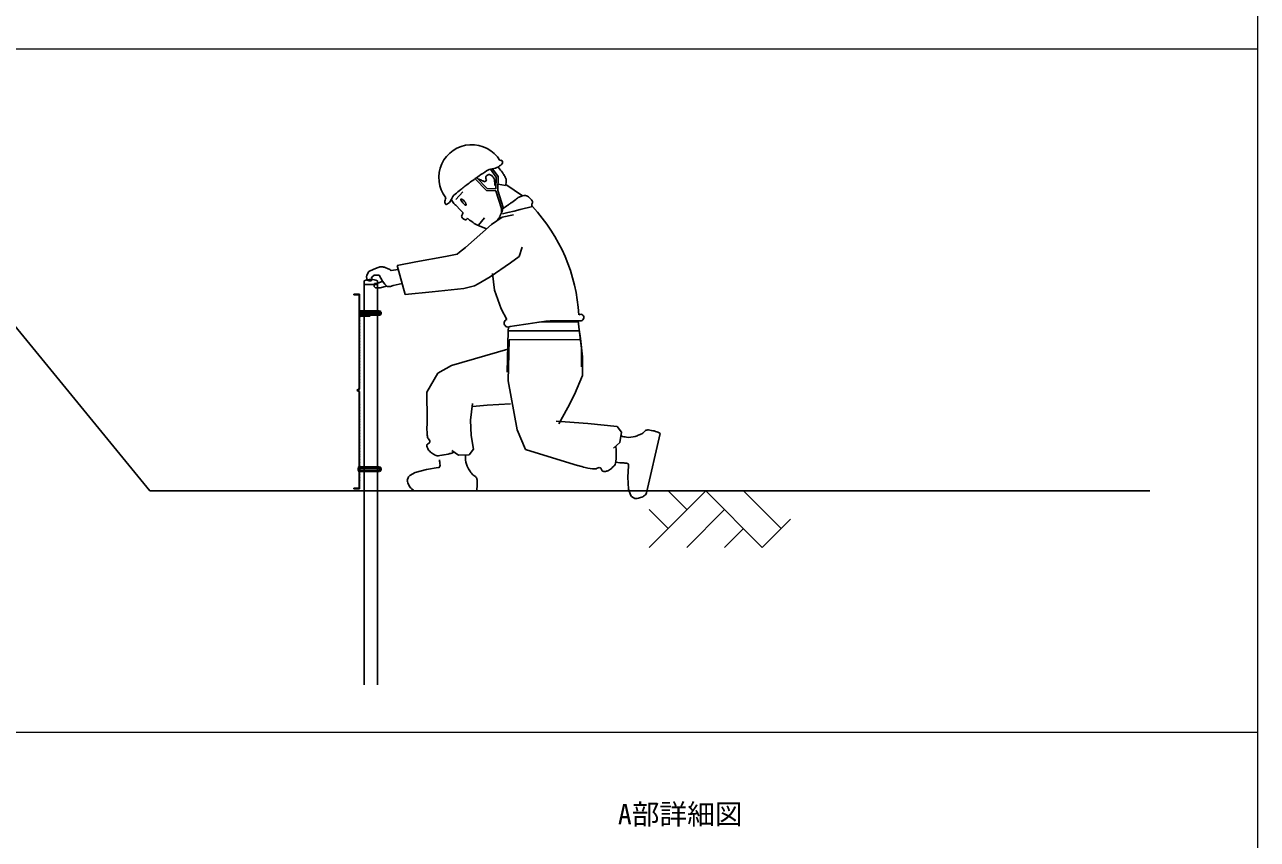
# Model space of a CAD drawing. Units: millimetres, scale not verified. Extents: x 0 to 10769, y 0 to 17550.
# Drawn here: x 5541 to 10769, y 5345 to 8802 of the extents above; entities that cross this region are included whole.
import ezdxf
from ezdxf.enums import TextEntityAlignment as Align

# ---------------------------------------------------------------- set-up
doc = ezdxf.new("R2010")
doc.units = ezdxf.units.MM
doc.header["$LTSCALE"] = 70
doc.linetypes.add('DASHED', pattern=[7.5, 6, -1.5])
for name, color, linetype, lineweight in [('0_2', 7, 'Continuous', 25), ('1', 7, 'Continuous', 25), ('132', 6, 'Continuous', 25), ('Hidden', 5, 'DASHED', 35), ('Visible', 5, 'Continuous', 50), ('Visible Narrow', 7, 'Continuous', 35)]:
    doc.layers.add(name, color=color, linetype=linetype, lineweight=lineweight)
doc.styles.add('ＭＳ ゴシック', font='')
doc.styles.get('ＭＳ ゴシック').set_extended_font_data('MS Gothic')

msp = doc.modelspace()

# ---------------------------------------------------------------- linework, layer by layer
at = {"layer": '0_2', "lineweight": 13}
for p, q in [((0, 8700), (10769.25, 8700)), ((0, 5800), (10769.25, 5800))]:
    msp.add_line(p, q, dxfattribs=at)
at = {"layer": '0_2'}
for p, q in [((6071.96, 6824.04), (4792.35, 8384.85)), ((7560.07, 8226.33), (7556.77, 8225.46)), ((7541.3, 8154.57), (7516.13, 8188.69)), ((7549.75, 8157.2), (7525.2, 8190.48)), ((7547.87, 8098.66), (7549.75, 8157.2)), ((7451, 8148.2), (7499.25, 8098.43)), ((7457.88, 8153.11), (7502.88, 8106.7)), ((7493.35, 8134.64), (7500.14, 8143.84)), ((7502.88, 8106.7), (7539.74, 8105.73)), ((7535.02, 8126.52), (7540.38, 8125.76)), ((7539.74, 8105.73), (7541.3, 8154.57)), ((7548.7, 8124.56), (7580.61, 8119.99)), ((7581.43, 8124.01), (7652.59, 8075.62)), ((7399.05, 8091.97), (7369.37, 8060.8)), ((7499.25, 8098.43), (7539.52, 8097.37)), ((7539.52, 8097.37), (7563.05, 8022.5)), ((7547.87, 8098.66), (7570.46, 8026.79)), ((7360.71, 8043.5), (7354.94, 8051.84)), ((7369.64, 8035.39), (7389.78, 8014.22)), ((7563.05, 8022.5), (7563.09, 8003.66)), ((7590.6, 8004.9), (7567.36, 7999.56)), ((7590.6, 8004.9), (7616.32, 8010.17)), ((7642.14, 8018.35), (7616.32, 8010.17)), ((7694.16, 8030.03), (7642.14, 8018.35)), ((7520.29, 7953.96), (7410.93, 7855.91)), ((7490.73, 7981.99), (7466, 7950.99)), ((7566.63, 7985.46), (7520.29, 7953.96)), ((7614.54, 7994.86), (7566.63, 7985.46)), ((7410.93, 7855.91), (7385.23, 7837.03)), ((7650.41, 7857.92), (7637.82, 7818.51)), ((7200.62, 7795.83), (7120.33, 7780.44)), ((7325.79, 7818.35), (7200.62, 7795.83)), ((7375.37, 7828.29), (7325.79, 7818.35)), ((7385.23, 7837.03), (7375.37, 7828.29)), ((7515.84, 7731.49), (7601.52, 7791.33)), ((7601.52, 7791.33), (7637.82, 7818.51)), ((6990.67, 7731.8), (6991.8, 7739.71)), ((6991.8, 7739.71), (7000.9, 7754.37)), ((7000.9, 7754.37), (7021.1, 7765.19)), ((7022.63, 7739.24), (7013.58, 7730.75)), ((7021.1, 7765.19), (7040.61, 7771.98)), ((7044.52, 7738.55), (7022.63, 7739.24)), ((7057.96, 7713.44), (7044.52, 7738.55)), ((7083.17, 7766.36), (7070.39, 7771.39)), ((7095.54, 7758.24), (7125.27, 7762.68)), ((7120.33, 7780.44), (7154.87, 7656.37)), ((7524.86, 7746.45), (7533.91, 7675.9)), ((6981.24, 7699.76), (7037.34, 7699.76)), ((6981.24, 6000.31), (6981.24, 7699.76)), ((6990.67, 7731.8), (6994.08, 7717.24)), ((6994.08, 7717.24), (7001.36, 7715.04)), ((7001.36, 7715.04), (7011.01, 7714.73)), ((7011.01, 7714.73), (7013.72, 7723.7)), ((7013.58, 7730.75), (7012.04, 7726.85)), ((7013.72, 7723.7), (7012.04, 7726.85)), ((7024.23, 7704.09), (7023.82, 7691.26)), ((7023.82, 7691.26), (7029.35, 7685.37)), ((7033.19, 7703.81), (7024.23, 7704.09)), ((7038.91, 7705.15), (7033.19, 7703.81)), ((7037.34, 7699.76), (7037.34, 6000.31)), ((7038.91, 7705.15), (7057.84, 7711.66)), ((7048.99, 7684.74), (7074.84, 7692.55)), ((7067.78, 7700.72), (7057.96, 7713.44)), ((7078.21, 7691.06), (7067.78, 7700.72)), ((7092.31, 7690.61), (7078.21, 7691.06)), ((7103.47, 7695.46), (7092.31, 7690.61)), ((7103.47, 7695.46), (7141.56, 7704.18)), ((7403.27, 7683.01), (7449.25, 7693.78)), ((7449.25, 7693.78), (7464.89, 7701.84)), ((7464.89, 7701.84), (7515.84, 7731.49)), ((6936.84, 7655.76), (6936.84, 7657.74)), ((6961.59, 7657.74), (6936.84, 7657.74)), ((6959.61, 7655.76), (6936.84, 7655.76)), ((6959.61, 7257.04), (6959.61, 7655.76)), ((6961.59, 7255.97), (6961.59, 7657.74)), ((7029.35, 7685.37), (7041.39, 7684.98)), ((7041.39, 7684.98), (7048.99, 7684.74)), ((7154.87, 7656.37), (7269.7, 7668.79)), ((7269.7, 7668.79), (7403.27, 7683.01)), ((7533.91, 7675.9), (7561.31, 7596.59)), ((7586.08, 7551.55), (7561.31, 7596.59)), ((6961.36, 7567.92), (6957.63, 7569.67)), ((6961.36, 7555.54), (6957.63, 7557.29)), ((6961.36, 7543.17), (6957.63, 7544.92)), ((6961.36, 7530.79), (6957.63, 7532.54)), ((6963.34, 7566.99), (6959.61, 7568.74)), ((6963.34, 7554.62), (6959.61, 7556.37)), ((6963.34, 7542.24), (6959.61, 7543.99)), ((6963.34, 7529.87), (6959.61, 7531.62)), ((7888.87, 7540.53), (7722.24, 7539.84)), ((7893.07, 7507.31), (7888.25, 7545.44)), ((6961.36, 7518.42), (6957.63, 7520.17)), ((6961.36, 7506.04), (6957.63, 7507.79)), ((6961.36, 7493.67), (6957.63, 7495.42)), ((6961.36, 7481.29), (6957.63, 7483.04)), ((6963.34, 7517.49), (6959.61, 7519.24)), ((6963.34, 7505.12), (6959.61, 7506.87)), ((6963.34, 7492.74), (6959.61, 7494.49)), ((6963.34, 7480.37), (6959.61, 7482.12)), ((7591.8, 7502.18), (7586.68, 7327.07)), ((7591.8, 7502.18), (7593.18, 7518.82)), ((7893.53, 7503.44), (7591.8, 7502.18)), ((7897.73, 7470.22), (7892.91, 7508.35)), ((7893.07, 7507.31), (7902.39, 7429.41)), ((6961.36, 7468.92), (6957.63, 7470.67)), ((6961.36, 7456.54), (6957.63, 7458.29)), ((6961.36, 7444.17), (6957.63, 7445.92)), ((6961.36, 7431.79), (6957.63, 7433.54)), ((6963.34, 7467.99), (6959.61, 7469.74)), ((6963.34, 7455.62), (6959.61, 7457.37)), ((6963.34, 7443.24), (6959.61, 7444.99)), ((6963.34, 7430.87), (6959.61, 7432.62)), ((7596.46, 7465.08), (7591.34, 7289.97)), ((7898.19, 7466.34), (7596.46, 7465.08)), ((7897.73, 7470.22), (7907.05, 7392.32)), ((7902.39, 7429.41), (7902.06, 7350.48)), ((6961.36, 7419.42), (6957.63, 7421.17)), ((6961.36, 7407.04), (6957.63, 7408.79)), ((6961.36, 7394.67), (6957.63, 7396.42)), ((6961.36, 7382.29), (6957.63, 7384.04)), ((6963.34, 7418.49), (6959.61, 7420.24)), ((6963.34, 7406.12), (6959.61, 7407.87)), ((6963.34, 7393.74), (6959.61, 7395.49)), ((6963.34, 7381.37), (6959.61, 7383.12)), ((6961.59, 7374.8), (6959.61, 7374.8)), ((7907.05, 7392.32), (7906.72, 7313.38)), ((6961.36, 7369.92), (6957.63, 7371.67)), ((6961.36, 7357.54), (6957.63, 7359.29)), ((6961.36, 7345.17), (6957.63, 7346.92)), ((6961.36, 7332.79), (6957.63, 7334.54)), ((6961.36, 7320.42), (6957.63, 7322.17)), ((6963.34, 7368.99), (6959.61, 7370.74)), ((6963.34, 7356.62), (6959.61, 7358.37)), ((6963.34, 7344.24), (6959.61, 7345.99)), ((6963.34, 7331.87), (6959.61, 7333.62)), ((6963.34, 7319.49), (6959.61, 7321.24)), ((7293.43, 7322.93), (7246.07, 7241.86)), ((6961.48, 7307.99), (6957.74, 7309.74)), ((6961.48, 7295.62), (6957.74, 7297.37)), ((6961.48, 7283.24), (6957.74, 7284.99)), ((6963.34, 7307.12), (6959.61, 7308.87)), ((6963.34, 7294.74), (6959.61, 7296.49)), ((6963.34, 7282.37), (6959.61, 7284.12)), ((6961.59, 7282.37), (6959.61, 7282.37)), ((7591.34, 7289.97), (7629.47, 7083.19)), ((7906.72, 7313.38), (7872.44, 7232.86)), ((6949.72, 7250.61), (6959.61, 7257.04)), ((6949.72, 7250.61), (6959.61, 7244.19)), ((6953.34, 7250.6), (6961.59, 7255.97)), ((6953.34, 7250.6), (6961.59, 7245.24)), ((6959.61, 7216.94), (6958.62, 7216.47)), ((6959.61, 7216.01), (6958.62, 7216.47)), ((6959.61, 6834.72), (6959.61, 7244.19)), ((6961.59, 7216.83), (6960.6, 7216.37)), ((6961.59, 7215.9), (6960.6, 7216.37)), ((6961.59, 6832.74), (6961.59, 7245.24)), ((7246.07, 7241.86), (7248.31, 7125.39)), ((7872.44, 7232.86), (7845.16, 7177.65)), ((6961.36, 7188.42), (6957.63, 7190.17)), ((6961.36, 7176.04), (6957.63, 7177.79)), ((6961.36, 7163.67), (6957.63, 7165.42)), ((6961.59, 7191.62), (6959.61, 7191.62)), ((6963.34, 7187.49), (6959.61, 7189.24)), ((6963.34, 7175.12), (6959.61, 7176.87)), ((6963.34, 7162.74), (6959.61, 7164.49)), ((7440.49, 7193.92), (7432.01, 7123.88)), ((7502.81, 7187.76), (7440.44, 7181.73)), ((7502.81, 7187.76), (7602, 7192.41)), ((7845.16, 7177.65), (7806.06, 7108.21)), ((6961.36, 7151.29), (6957.63, 7153.04)), ((6961.36, 7138.92), (6957.63, 7140.67)), ((6961.36, 7126.54), (6957.63, 7128.29)), ((6961.36, 7114.17), (6957.63, 7115.92)), ((6963.34, 7150.37), (6959.61, 7152.12)), ((6963.34, 7137.99), (6959.61, 7139.74)), ((6963.34, 7125.62), (6959.61, 7127.37)), ((6963.34, 7113.24), (6959.61, 7114.99)), ((7432.01, 7123.88), (7435, 7059.36)), ((7795.78, 7120.13), (7930.13, 7109.59)), ((6961.36, 7101.79), (6957.63, 7103.54)), ((6961.36, 7089.42), (6957.63, 7091.17)), ((6961.36, 7077.04), (6957.63, 7078.79)), ((6961.36, 7064.67), (6957.63, 7066.42)), ((6963.34, 7100.87), (6959.61, 7102.62)), ((6963.34, 7088.49), (6959.61, 7090.24)), ((6963.34, 7076.12), (6959.61, 7077.87)), ((6963.34, 7063.74), (6959.61, 7065.49)), ((7435, 7059.36), (7445.03, 7000.72)), ((7629.47, 7083.19), (7665.11, 6998.94)), ((7930.13, 7109.59), (8053.26, 7096.22)), ((8053.26, 7096.22), (8072.67, 7072.58)), ((8072.67, 7072.58), (8064.8, 7028.56)), ((8178.49, 6814.7), (8235.97, 7067.56)), ((6961.36, 7052.29), (6957.63, 7054.04)), ((6961.36, 7039.92), (6957.63, 7041.67)), ((6961.36, 7027.54), (6957.63, 7029.29)), ((6961.36, 7015.17), (6957.63, 7016.92)), ((6963.34, 7051.37), (6959.61, 7053.12)), ((6963.34, 7038.99), (6959.61, 7040.74)), ((6963.34, 7026.62), (6959.61, 7028.37)), ((6963.34, 7014.24), (6959.61, 7015.99)), ((8064.8, 7028.56), (8037.8, 7005.13)), ((6961.36, 7002.79), (6957.63, 7004.54)), ((6961.36, 6990.42), (6957.63, 6992.17)), ((6961.36, 6978.04), (6957.63, 6979.79)), ((6961.36, 6965.67), (6957.63, 6967.42)), ((6961.36, 6953.29), (6957.63, 6955.04)), ((6963.34, 7001.87), (6959.61, 7003.62)), ((6963.34, 6989.49), (6959.61, 6991.24)), ((6963.34, 6977.12), (6959.61, 6978.87)), ((6963.34, 6964.74), (6959.61, 6966.49)), ((6963.34, 6952.37), (6959.61, 6954.12)), ((7290.3, 6973.02), (7282.32, 6975.29)), ((7381.58, 6974.53), (7352.77, 6995.71)), ((7426.25, 6976.56), (7381.58, 6974.53)), ((7445.03, 7000.72), (7426.25, 6976.56)), ((7665.11, 6998.94), (7889.76, 6930.37)), ((6961.36, 6940.92), (6957.63, 6942.67)), ((6961.36, 6928.54), (6957.63, 6930.29)), ((6961.36, 6916.17), (6957.63, 6917.92)), ((6961.36, 6903.79), (6957.63, 6905.54)), ((6963.34, 6939.99), (6959.61, 6941.74)), ((6963.34, 6927.62), (6959.61, 6929.37)), ((6963.34, 6915.24), (6959.61, 6916.99)), ((6963.34, 6902.87), (6959.61, 6904.62)), ((7197.3, 6902.26), (7175.14, 6888.74)), ((7245.37, 6914.9), (7197.3, 6902.26)), ((7294.27, 6922.25), (7245.37, 6914.9)), ((8102.35, 6930.56), (8099.55, 6881.2)), ((6961.48, 6891.37), (6957.74, 6893.12)), ((6961.48, 6878.99), (6957.74, 6880.74)), ((6961.48, 6866.62), (6957.74, 6868.37)), ((6963.34, 6890.49), (6959.61, 6892.24)), ((6963.34, 6878.12), (6959.61, 6879.87)), ((6963.34, 6865.74), (6959.61, 6867.49)), ((6961.59, 6865.74), (6959.61, 6865.74)), ((7168.92, 6883.79), (7163.5, 6867.98)), ((7175.14, 6888.74), (7168.92, 6883.79)), ((8099.55, 6881.2), (8102.1, 6831.55)), ((10313.02, 6824.04), (6071.96, 6824.04)), ((6936.84, 6832.74), (6936.84, 6834.72)), ((6959.61, 6834.72), (6936.84, 6834.72)), ((6961.59, 6832.74), (6936.84, 6832.74)), ((7196.41, 6824.04), (7456.99, 6824.04)), ((8102.1, 6831.55), (8110.8, 6807.1)), ((8110.8, 6807.1), (8114.38, 6800)), ((8114.38, 6800), (8128.75, 6791.46))]:
    msp.add_line(p, q, dxfattribs=at)
at = {"layer": '0_2', "color": 1}
for p, q in [((6981.08, 7699.76), (6981.08, 7714.61)), ((6981.08, 7699.76), (7037.51, 7699.76)), ((7037.51, 7699.76), (7037.51, 7714.61))]:
    msp.add_line(p, q, dxfattribs=at)
at = {"layer": '0_2', "lineweight": 13}
msp.add_lwpolyline([(0, 17549.8), (10769.25, 17549.8), (10769.25, 2900), (0, 2900)], close=True, dxfattribs=at)
at = {"layer": '0_2'}
msp.add_lwpolyline([(7293.43, 7322.93), (7350.77, 7356.03), (7589.62, 7425.63)], dxfattribs=at)
for centre, radius, start, end in [((7437.33, 8152.92), 139.75, 31.26375, 217.5417), ((7518.3, 8255.19), 64.39, 299.80482, 320.72933), ((7550.19, 8198.79), 29.26, 58.2197, 70.246), ((7556.11, 8216.07), 12.15, 352.24238, 38.69677), ((8367.76, 6870.43), 1572.62, 124.89805, 126.79348), ((7963.81, 7449.52), 866.57, 122.34456, 124.89805), ((7510.93, 8151.47), 14.54, 148.34186, 176.79773), ((7510.64, 8151.65), 14.2, 119.53912, 148.34186), ((7531.9, 8131.56), 59.27, 97.85529, 122.34456), ((7513.29, 8146.96), 19.59, 103.76563, 119.53912), ((7510.82, 8157.06), 9.19, 80.64854, 103.76563), ((7509.72, 8150.4), 15.94, 57.97498, 80.64854), ((7501.29, 8136.92), 31.84, 41.98575, 57.97498), ((7513.74, 8263.14), 73.56, 277.85529, 299.80482), ((7478.53, 8116.44), 62.46, 33.59802, 41.98575), ((7453.87, 8107.51), 130.65, 39.03333, 43.88064), ((7294.16, 7978.02), 336.26, 34.6563, 39.03333), ((7454.03, 8088.54), 141.91, 27.9163, 34.6563), ((8402.07, 6824.56), 1629.91, 126.79348, 128.37997), ((6816.54, 6495.67), 1773.88, 68.50558, 68.6133), ((7002.88, 6968.85), 1265.34, 68.13746, 68.50558), ((7387.62, 7927.75), 232.13, 66.10343, 68.13746), ((7252.94, 7623.78), 564.61, 64.79925, 66.10343), ((7505.42, 8151.78), 9.02, 176.79773, 203.83758), ((7509.77, 8153.7), 13.78, 203.83758, 225.64286), ((7518.88, 8143.24), 14.02, 15.83777, 33.59802), ((7496, 8136.75), 37.8, 8.58331, 15.83777), ((7320.89, 8110.32), 214.89, 5.54234, 8.58331), ((7483.7, 8126.12), 51.31, 0.45296, 5.54234), ((7417.79, 8125.6), 117.23, 357.08646, 0.45296), ((7554, 8141.51), 28.76, 1.95063, 27.9163), ((7494.85, 8139.5), 87.95, 347.1871, 1.95063), ((7339.06, 8050.18), 16.07, 152.99646, 189.11003), ((7309.01, 8065.5), 17.66, 332.99646, 7.39236), ((7313.13, 8077.02), 41.23, 307.08951, 338.52846), ((7528.73, 8143.28), 196.37, 205.02088, 207.75178), ((7400.13, 8042.8), 52.25, 130.67775, 158.52846), ((7872.55, 7493.12), 777.05, 128.37997, 130.67775), ((6917.52, 8988.18), 1165.93, 305.92054, 307.28033), ((7683.01, 7988.69), 93.08, 118.67808, 129.54695), ((7666.07, 8015.54), 61.58, 102.9673, 117.09421), ((7661.78, 8034.15), 42.48, 85.9394, 102.9673), ((7663.36, 8056.42), 20.15, 58.50005, 85.9394), ((7644.56, 8025.73), 56.15, 42.16163, 58.50005), ((7639.87, 8021.49), 62.47, 31.29592, 42.16163), ((7683.7, 8048.13), 11.18, 5.43, 31.29592), ((7354.71, 8052.69), 31.92, 189.11003, 200.35727), ((7328.81, 8043.08), 4.29, 200.35727, 231.34457), ((7328.03, 8042.11), 3.05, 231.34457, 290.34031), ((7316.98, 8071.92), 34.84, 290.34031, 307.08951), ((7923.91, 8653.95), 830.56, 227.30561, 228.13802), ((7305.29, 7905.54), 137.66, 48.27315, 52.13956), ((7373.18, 8007), 26.42, 319.16423, 348.59878), ((7392.33, 8003.14), 6.89, 348.59878, 48.27315), ((7201.95, 8147.94), 388.89, 336.30418, 340.13917), ((7514.87, 8034.91), 56.18, 340.13917, 351.69197), ((6817.72, 9169.03), 1371.29, 303.32892, 304.29308), ((7319.16, 8433.76), 481.32, 304.29308, 305.92054), ((7703.5, 8037.97), 11.46, 149.46776, 181.11875), ((7706.71, 8038.03), 14.67, 181.11875, 195.35375), ((7713.48, 8039.89), 21.69, 195.35375, 207.05262), ((7685.92, 8048.34), 8.95, 329.46776, 5.43), ((7159.77, 7528.6), 732.8, 3.29228, 43.17708), ((7414.5, 7995.6), 22.12, 195.40316, 215.14592), ((7412.32, 7994.07), 19.46, 215.14592, 236.20964), ((7417.59, 8001.93), 28.93, 236.20964, 247.61057), ((7411.28, 7986.62), 12.37, 247.61057, 265.08595), ((7410.84, 7981.56), 7.28, 265.08595, 305.13859), ((7408.14, 7985.4), 11.98, 305.13859, 336.09912), ((7495.04, 8059.45), 109.52, 226.09108, 238.72033), ((7507.94, 8052.43), 111.19, 231.14107, 243.68111), ((7625.83, 8290.76), 377.08, 243.68111, 250.44589), ((7410.28, 8076.48), 170.95, 321.37414, 326.66856), ((7501.54, 8016.46), 61.72, 326.66856, 336.30418), ((7049.77, 7755.73), 18.65, 98.16281, 119.41119), ((7051.74, 7741.97), 32.55, 83.1309, 98.16281), ((7043.49, 7673.47), 101.54, 74.63684, 83.1309), ((7048.57, 7700.16), 74.69, 51.03875, 62.40131), ((7591.64, 7535.62), 16.87, 109.25295, 299.41663), ((4409.62, 28553.51), 21273.17, 278.62511, 279.03884), ((7839.94, 4640.26), 2905.59, 88.87613, 91.74002), ((7898.83, 7559.01), 13.86, 262.13855, 122.60039), ((15961.69, 6793.63), 8719.69, 177.81952, 178.01576), ((7602.32, 7089.98), 355.13, 179.10223, 183.51627), ((7371.41, 7075.79), 123.79, 183.51627, 190.99609), ((7992.99, 7460.51), 428.18, 288.66692, 291.15622), ((8117.34, 7140.32), 84.7, 290.87677, 295.80683), ((8131.45, 7111.14), 52.28, 295.80683, 316.93453), ((8185.51, 7060.62), 21.71, 103.87816, 136.93453), ((8184.71, 7063.86), 18.37, 82.63106, 103.87816), ((8158.32, 6859.85), 224.08, 76.57911, 82.63106), ((8190.45, 6994.47), 85.68, 68.22082, 76.57911), ((8175.22, 6956.37), 126.7, 61.3497, 68.22082), ((7258.12, 7014.81), 11.06, 114.15107, 186.6869), ((7278.2, 7017.16), 31.27, 186.6869, 214.2079), ((7265.21, 7055.15), 15.6, 190.99609, 223.90998), ((7249.8, 7033.38), 9.29, 294.15107, 14.54399), ((7239.93, 7030.82), 19.49, 14.54399, 43.90998), ((7782.91, 6975.12), 267.49, 5.80511, 8.18924), ((8110.19, 7167.86), 117.63, 250.86185, 261.98358), ((8104.68, 7128.72), 78.1, 261.98358, 288.94637), ((7301.94, 7033.3), 59.98, 214.2079, 233.98755), ((7331.28, 7073.67), 109.89, 233.98755, 243.53907), ((7294.73, 7020.9), 48.08, 264.70627, 278.26444), ((6832.58, 6875.38), 473.94, 8.44286, 9.77118), ((7233.02, 7445.73), 477.38, 278.26444, 282.55835), ((7303.26, 7130.46), 154.37, 282.55835, 288.54682), ((7267.28, 7237.7), 267.49, 288.54682, 290.93096), ((7528.17, 6963.06), 117.63, 172.65241, 183.77414), ((7488.72, 6960.46), 78.1, 183.77414, 210.73693), ((7572.44, 6987.59), 477.38, 355.52273, 359.81664), ((7895.44, 6986.56), 154.37, 359.81664, 5.80511), ((7258.58, 7224.88), 304.72, 276.72451, 277.46665), ((7296.96, 6927.36), 4.78, 284.76613, 335.78769), ((7287.14, 6931.78), 15.55, 335.78769, 3.42363), ((7162.16, 6924.3), 140.76, 3.42363, 8.44286), ((7790.69, 7137.59), 428.18, 210.45747, 212.94678), ((7502.67, 6950.43), 84.7, 212.66732, 217.59739), ((8004.53, 7291.16), 378.04, 252.33453, 256.87737), ((7966.22, 7113.37), 196.22, 255.98342, 268.18983), ((7960.5, 6932.84), 15.6, 268.25437, 301.16826), ((7978.66, 6902.82), 19.49, 91.80227, 121.16826), ((7978.34, 6913), 9.29, 11.40936, 91.80227), ((7998.29, 6917.03), 11.06, 191.40936, 263.94518), ((8000.43, 6937.13), 31.27, 263.94518, 291.46618), ((7989.92, 6963.84), 59.98, 291.46618, 311.24584), ((7957.02, 7001.37), 109.89, 311.24584, 320.79736), ((8015.82, 6951.02), 32.55, 324.06074, 358.78612), ((8096.71, 7281.89), 340.05, 262.16296, 266.9818), ((8073.34, 6801.66), 140.76, 81.63307, 87.77671), ((8091.56, 6925.53), 15.55, 53.99714, 81.63307), ((8097.89, 6934.24), 4.78, 2.97558, 53.99714), ((7798.81, 6957.47), 304.72, 354.93395, 355.67609), ((7249.71, 6885.12), 87.9, 191.24481, 204.47262), ((7476.98, 6930.65), 52.28, 217.59739, 238.72509), ((7438.57, 6867.42), 21.71, 25.66872, 58.72509), ((7441.58, 6868.86), 18.37, 4.42161, 25.66872), ((7236.49, 6853), 224.08, 358.36967, 4.42161), ((7209.31, 6866.74), 43.51, 204.47262, 229.68754), ((7202.19, 6850.29), 26.88, 218.50599, 257.58437), ((7334.43, 6856.18), 126.7, 345.30461, 350.01138), ((7374.83, 6849.07), 85.68, 350.01138, 358.36967), ((8139.33, 6836.05), 43.51, 282.68206, 307.89698), ((8153.97, 6825.72), 26.88, 296.71543, 335.79381), ((8129.58, 6879.35), 87.9, 269.45426, 282.68206)]:
    msp.add_arc(centre, radius, start, end, dxfattribs=at)
at = {"layer": '0_2', "color": 1}
msp.add_arc((7009.29, 7660.4), 61.1, 62.50031, 117.49969, dxfattribs=at)
at = {"layer": '0_2'}
msp.add_ellipse((7402.39, 8049.05), major_axis=(10.91, -12.91), ratio=0.277045, dxfattribs=at)
at = {"layer": '132'}
for p, q in [((8189.58, 6584.04), (8429.58, 6824.04)), ((8349.58, 6744.04), (8269.58, 6824.04)), ((8429.58, 6824.04), (8669.58, 6584.04)), ((8749.58, 6664.04), (8589.58, 6824.04)), ((8269.58, 6664.04), (8189.58, 6744.04)), ((8509.58, 6744.04), (8349.58, 6584.04)), ((8669.58, 6584.04), (8789.58, 6704.04)), ((8589.58, 6664.04), (8509.58, 6584.04))]:
    msp.add_line(p, q, dxfattribs=at)
at = {"layer": 'Hidden', "color": 7}
for centre in [(7043.94, 7578.1), (7043.94, 6915.89)]:
    msp.add_arc(centre, 6.6, 89.45552, 270.54448, dxfattribs=at)
at = {"layer": 'Visible', "color": 7}
for p, q in [((7044.01, 7584.7), (6959.36, 7584.7)), ((7044.01, 7571.5), (6959.36, 7571.5)), ((6963.38, 7578.1), (6962.16, 7576.89)), ((6962.16, 7566.12), (6962.16, 7576.89)), ((6963.38, 7564.9), (6962.16, 7566.12)), ((6963.38, 7564.9), (6963.38, 7578.1)), ((6959.36, 6922.49), (6958.14, 6921.28)), ((6958.14, 6910.51), (6958.14, 6921.28)), ((6959.36, 6909.29), (6958.14, 6910.51)), ((7044.01, 6922.49), (6959.36, 6922.49)), ((6959.36, 6909.29), (6959.36, 6922.49)), ((7044.01, 6909.29), (6959.36, 6909.29))]:
    msp.add_line(p, q, dxfattribs=at)
for centre in [(7044.07, 7578.1), (7044.07, 6915.89)]:
    msp.add_arc(centre, 6.6, 269.45552, 90.54448, dxfattribs=at)
at = {"layer": 'Visible Narrow'}
for p, q in [((6962.31, 7577.03), (7005.5, 7577.03)), ((6962.31, 7565.97), (7005.5, 7565.97)), ((7005.5, 7577.03), (7006.71, 7578.1)), ((7005.5, 7565.97), (7006.71, 7564.9)), ((6958.29, 6921.42), (7001.48, 6921.42)), ((6958.29, 6910.36), (7001.48, 6910.36)), ((7001.48, 6921.42), (7002.69, 6922.49)), ((7001.48, 6910.36), (7002.69, 6909.29))]:
    msp.add_line(p, q, dxfattribs=at)

# ---------------------------------------------------------------- texts
at = {"layer": '1', "style": 'ＭＳ ゴシック'}
msp.add_text('A部詳細図', height=86.11, dxfattribs=at).set_placement((8057.11, 5382.81), align=Align.BOTTOM_LEFT)

doc.saveas('drawing.dxf')
